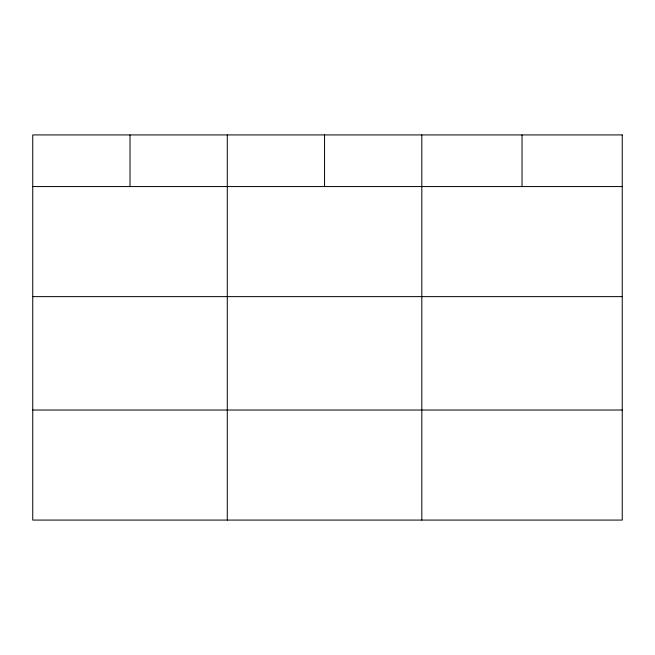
<?xml version="1.0" encoding="UTF-8"?>
<svg xmlns="http://www.w3.org/2000/svg" width="655" height="655" viewBox="0 0 655 655"><rect width="100%" height="100%" fill="white"/><g stroke="black" fill="none" stroke-linecap="round" stroke-linejoin="round"><path stroke-width="0.98" d="M32.75 186.56L622.25 186.56M32.75 296.625L622.25 296.625M32.75 410.022L622.25 410.022M522.035 134.922L522.035 186.56M421.82 134.922L421.82 520.078M324.552 134.922L324.552 186.56M227.285 134.922L227.285 520.078M130.018 134.922L130.018 186.56M622.25 134.922L32.75 134.922L32.75 520.078L622.25 520.078L622.25 134.922"/></g></svg>
